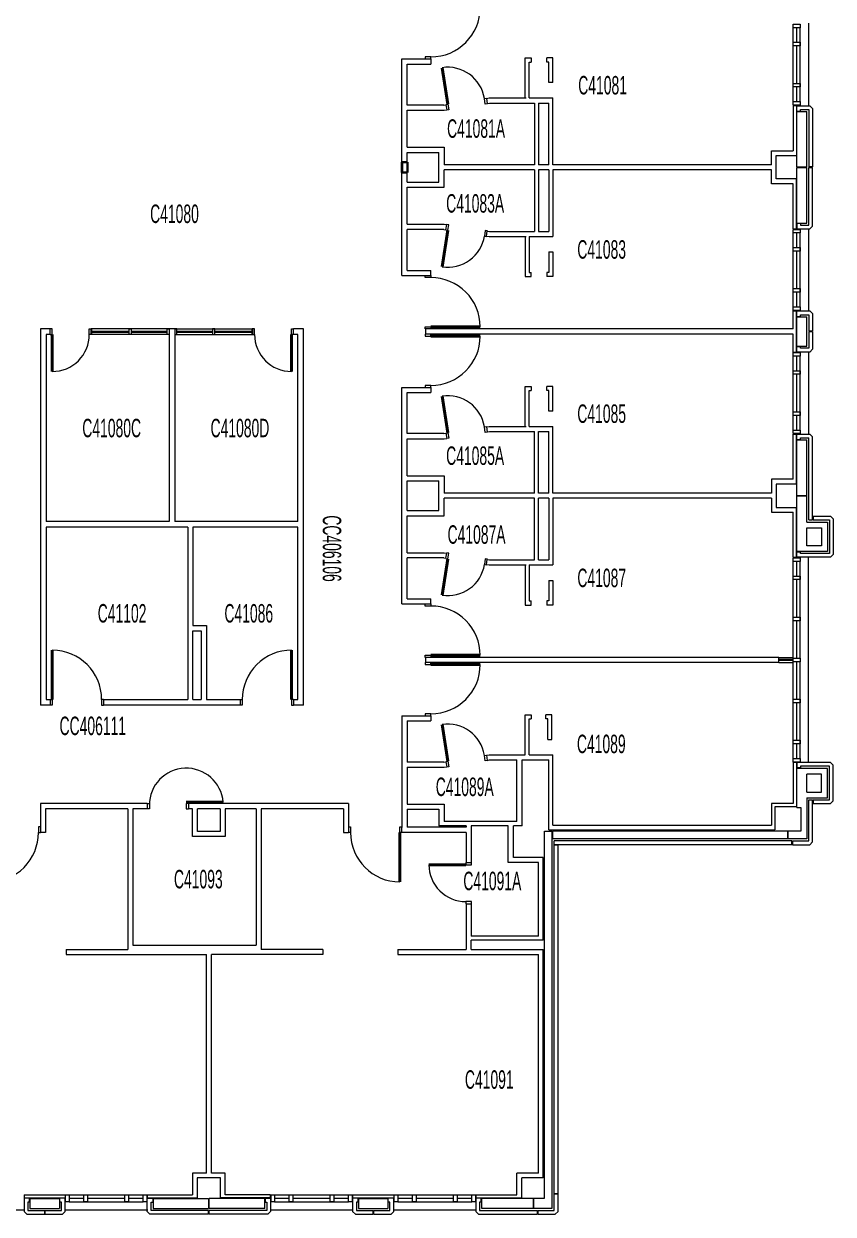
# Model space of a CAD drawing. Header units: inches. Extents: x 1.78 to 8.52, y 2.17 to 6.28.
# Drawn here: x 7.972 to 8.517, y 2.742 to 3.544 of the extents above; entities that cross this region are included whole.
import ezdxf

# ---------------------------------------------------------------- set-up
doc = ezdxf.new("R2010")
doc.units = ezdxf.units.IN
doc.header["$MEASUREMENT"] = 0
doc.header["$PDSIZE"] = -1
for name, color, linetype, lineweight in [('LEVEL_15', 7, 'Continuous', 15), ('LEVEL_16', 7, 'Continuous', 15), ('LEVEL_23', 7, 'Continuous', 15), ('LEVEL_25', 7, 'Continuous', 15), ('LEVEL_26', 7, 'Continuous', 15), ('LEVEL_48', 7, 'Continuous', 15), ('LEVEL_54', 7, 'Continuous', 15), ('LEVEL_9', 7, 'Continuous', 15)]:
    doc.layers.add(name, color=color, linetype=linetype, lineweight=lineweight)
doc.styles.add('SLDTEXTSTYLE1', font='TXT', dxfattribs={"width": 0.5625})
doc.styles.add('SLDTEXTSTYLE4', font='TXT', dxfattribs={"width": 0.5625})

msp = doc.modelspace()

# ---------------------------------------------------------------- linework, layer by layer
at = {"layer": 'LEVEL_15', "color": 32, "linetype": 'Continuous', "lineweight": 0}
for p, q in [((8.50026, 3.54436), (8.50026, 3.48881)), ((8.49231, 3.48517), (8.49231, 3.4888)), ((8.49231, 3.4888), (8.50121, 3.4888)), ((8.50121, 3.4888), (8.50303, 3.48698)), ((8.49231, 3.48517), (8.49482, 3.48517)), ((8.49248, 3.4475), (8.49248, 3.48491)), ((8.49248, 3.48491), (8.49914, 3.48491)), ((8.49482, 3.48517), (8.49482, 3.48629)), ((8.49482, 3.48629), (8.50052, 3.48629)), ((8.49914, 3.4475), (8.49914, 3.48491)), ((8.50052, 3.48629), (8.50052, 3.4475)), ((8.50303, 3.48698), (8.50303, 3.4475)), ((8.49248, 3.4475), (8.49914, 3.4475)), ((8.50303, 3.4475), (8.50052, 3.4475)), ((8.49248, 3.40974), (8.49248, 3.44716)), ((8.49248, 3.44716), (8.49914, 3.44716)), ((8.49914, 3.40974), (8.49914, 3.44716)), ((8.50052, 3.40835), (8.50052, 3.44716)), ((8.50052, 3.44716), (8.50303, 3.44716)), ((8.50303, 3.40766), (8.50303, 3.44716)), ((8.49231, 3.40948), (8.49231, 3.40585)), ((8.49482, 3.40948), (8.49231, 3.40948)), ((8.49248, 3.40974), (8.49914, 3.40974)), ((8.49482, 3.40948), (8.49482, 3.40835)), ((8.49482, 3.40835), (8.50052, 3.40835)), ((8.50303, 3.40766), (8.50121, 3.40585)), ((8.49231, 3.40585), (8.50121, 3.40585)), ((8.50026, 3.40611), (8.50026, 3.35055)), ((8.49231, 3.34692), (8.49231, 3.35055)), ((8.49231, 3.35055), (8.50121, 3.35055)), ((8.49231, 3.34692), (8.49482, 3.34692)), ((8.49248, 3.32678), (8.49248, 3.34666)), ((8.49248, 3.34666), (8.49914, 3.34666)), ((8.49482, 3.34692), (8.49482, 3.34804)), ((8.49482, 3.34804), (8.50052, 3.34804)), ((8.49914, 3.32678), (8.49914, 3.34666)), ((8.50052, 3.34804), (8.50052, 3.3369)), ((8.50121, 3.35055), (8.50303, 3.34873)), ((8.50303, 3.34873), (8.50303, 3.3369)), ((8.50303, 3.3369), (8.50052, 3.3369)), ((8.50052, 3.33656), (8.50052, 3.3254)), ((8.50303, 3.33656), (8.50052, 3.33656)), ((8.50303, 3.33656), (8.50303, 3.32471)), ((8.49231, 3.3229), (8.49231, 3.32653)), ((8.49231, 3.32653), (8.49482, 3.32653)), ((8.50121, 3.3229), (8.49231, 3.3229)), ((8.49248, 3.32678), (8.49914, 3.32678)), ((8.49482, 3.3254), (8.49482, 3.32653)), ((8.50052, 3.3254), (8.49482, 3.3254)), ((8.50026, 3.32316), (8.50026, 3.26761)), ((8.50121, 3.3229), (8.50303, 3.32471)), ((8.49231, 3.26397), (8.49231, 3.2676)), ((8.49231, 3.2676), (8.50121, 3.2676)), ((8.49231, 3.26397), (8.49482, 3.26397)), ((8.49248, 3.2263), (8.49248, 3.26371)), ((8.49248, 3.26371), (8.49914, 3.26371)), ((8.49482, 3.26397), (8.49482, 3.2651)), ((8.49482, 3.2651), (8.50052, 3.2651)), ((8.49914, 3.2263), (8.49914, 3.26371)), ((8.50052, 3.2098), (8.50052, 3.2651)), ((8.50121, 3.2676), (8.50303, 3.26579)), ((8.50303, 3.2098), (8.50303, 3.26579)), ((8.49248, 3.2263), (8.49914, 3.2263)), ((8.49248, 3.18854), (8.49248, 3.22595)), ((8.49248, 3.22595), (8.49914, 3.22595)), ((8.49914, 3.20841), (8.49914, 3.22595)), ((8.49914, 3.20841), (8.51296, 3.20841)), ((8.50052, 3.2098), (8.50303, 3.2098)), ((8.50337, 3.2123), (8.51504, 3.2123)), ((8.50337, 3.2123), (8.50337, 3.2098)), ((8.50337, 3.2098), (8.51434, 3.2098)), ((8.51296, 3.20841), (8.51296, 3.18854)), ((8.51434, 3.2098), (8.51434, 3.18716)), ((8.51504, 3.2123), (8.51685, 3.21049)), ((8.51685, 3.21049), (8.51685, 3.18647)), ((8.49914, 3.20453), (8.50907, 3.20453)), ((8.49914, 3.19243), (8.49914, 3.20453)), ((8.50907, 3.20453), (8.50907, 3.19243)), ((8.50907, 3.19243), (8.49914, 3.19243)), ((8.49231, 3.18465), (8.49231, 3.18828)), ((8.49231, 3.18828), (8.49482, 3.18828)), ((8.51504, 3.18465), (8.49231, 3.18465)), ((8.51296, 3.18854), (8.49248, 3.18854)), ((8.49482, 3.18716), (8.49482, 3.18828)), ((8.51434, 3.18716), (8.49482, 3.18716)), ((8.50026, 3.11553), (8.50026, 3.18465)), ((8.51504, 3.18465), (8.51685, 3.18647)), ((8.50026, 3.0464), (8.50026, 3.11553)), ((8.51504, 3.0464), (8.49231, 3.0464)), ((8.49231, 3.0464), (8.49231, 3.04277)), ((8.49482, 3.04277), (8.49231, 3.04277)), ((8.49248, 3.01604), (8.49248, 3.04251)), ((8.51296, 3.04251), (8.49248, 3.04251)), ((8.51434, 3.04389), (8.49482, 3.04389)), ((8.49482, 3.04389), (8.49482, 3.04277)), ((8.50907, 3.03862), (8.49914, 3.03862)), ((8.49914, 3.02653), (8.49914, 3.03862)), ((8.50907, 3.02653), (8.50907, 3.03862)), ((8.51296, 3.02264), (8.51296, 3.04251)), ((8.51434, 3.02125), (8.51434, 3.04389)), ((8.51504, 3.0464), (8.51685, 3.04458)), ((8.51685, 3.02056), (8.51685, 3.04458)), ((8.49914, 3.02653), (8.50907, 3.02653)), ((8.49914, 3.02264), (8.49914, 3.01604)), ((8.49914, 3.02264), (8.51296, 3.02264)), ((8.49248, 3.01604), (8.49508, 3.01604)), ((8.49508, 3.01604), (8.49508, 3.00026)), ((8.49914, 3.01604), (8.49914, 2.99499)), ((8.50052, 2.9936), (8.50052, 3.02125)), ((8.50052, 3.02125), (8.50303, 3.02125)), ((8.50303, 2.99291), (8.50303, 3.02125)), ((8.50337, 3.02125), (8.51434, 3.02125)), ((8.50337, 3.02125), (8.50337, 3.01875)), ((8.50337, 3.01875), (8.51504, 3.01875)), ((8.51685, 3.02056), (8.51504, 3.01875)), ((8.32243, 2.75305), (8.32243, 3.00026)), ((8.32243, 3.00026), (8.3277, 3.00026)), ((8.3277, 2.74639), (8.3277, 3.00026)), ((8.48626, 3.00026), (8.32805, 3.00026)), ((8.32805, 2.99499), (8.32805, 3.00026)), ((8.48626, 2.99499), (8.48626, 3.00026)), ((8.49508, 3.00026), (8.48661, 3.00026)), ((8.48661, 2.99499), (8.48661, 3.00026)), ((8.48626, 2.99499), (8.32805, 2.99499)), ((8.48903, 2.9936), (8.32909, 2.9936)), ((8.32909, 2.9911), (8.32909, 2.9936)), ((8.48903, 2.9911), (8.32909, 2.9911)), ((8.32909, 2.75623), (8.32909, 2.99093)), ((8.32909, 2.99093), (8.33159, 2.99093)), ((8.33159, 2.75623), (8.33159, 2.99093)), ((8.49914, 2.99499), (8.48661, 2.99499)), ((8.48903, 2.9911), (8.48903, 2.9936)), ((8.48937, 2.9936), (8.50052, 2.9936)), ((8.48937, 2.9936), (8.48937, 2.9911)), ((8.48937, 2.9911), (8.50121, 2.9911)), ((8.50121, 2.9911), (8.50303, 2.99291)), ((7.97577, 2.75296), (7.97214, 2.75296)), ((7.97214, 2.75296), (7.97214, 2.74406)), ((7.97577, 2.75045), (7.97464, 2.75045)), ((7.97464, 2.75045), (7.97464, 2.74475)), ((7.97577, 2.75045), (7.97577, 2.75296)), ((7.97602, 2.75279), (7.9959, 2.75279)), ((7.97602, 2.75279), (7.97602, 2.74613)), ((7.9959, 2.75279), (7.9959, 2.74613)), ((7.99979, 2.75296), (7.99616, 2.75296)), ((7.99616, 2.75045), (7.99616, 2.75296)), ((7.99728, 2.75045), (7.99616, 2.75045)), ((7.99728, 2.74475), (7.99728, 2.75045)), ((7.99979, 2.74406), (7.99979, 2.75296)), ((8.05508, 2.74406), (8.05508, 2.75296)), ((8.05508, 2.75296), (8.05871, 2.75296)), ((8.05759, 2.74475), (8.05759, 2.75045)), ((8.05759, 2.75045), (8.05871, 2.75045)), ((8.05871, 2.75296), (8.05871, 2.75045)), ((8.05897, 2.75279), (8.09639, 2.75279)), ((8.05897, 2.75279), (8.05897, 2.74613)), ((8.09639, 2.75279), (8.09639, 2.74613)), ((8.13414, 2.75279), (8.09674, 2.75279)), ((8.09674, 2.74613), (8.09674, 2.75279)), ((8.13414, 2.74613), (8.13414, 2.75279)), ((8.1344, 2.75296), (8.13803, 2.75296)), ((8.1344, 2.75296), (8.1344, 2.75045)), ((8.1344, 2.75045), (8.13553, 2.75045)), ((8.13553, 2.75045), (8.13553, 2.74475)), ((8.13803, 2.75296), (8.13803, 2.74406)), ((8.19696, 2.75296), (8.19333, 2.75296)), ((8.19333, 2.75296), (8.19333, 2.74406)), ((8.19696, 2.75045), (8.19584, 2.75045)), ((8.19584, 2.75045), (8.19584, 2.74475)), ((8.19696, 2.75045), (8.19696, 2.75296)), ((8.19722, 2.75279), (8.21709, 2.75279)), ((8.19722, 2.75279), (8.19722, 2.74613)), ((8.21709, 2.75279), (8.21709, 2.74613)), ((8.22098, 2.75296), (8.21735, 2.75296)), ((8.21735, 2.75045), (8.21735, 2.75296)), ((8.21848, 2.75045), (8.21735, 2.75045)), ((8.21848, 2.74475), (8.21848, 2.75045)), ((8.22098, 2.74406), (8.22098, 2.75296)), ((8.27992, 2.75296), (8.27629, 2.75296)), ((8.27629, 2.75296), (8.27629, 2.74406)), ((8.27992, 2.75045), (8.2788, 2.75045)), ((8.2788, 2.75045), (8.2788, 2.74475)), ((8.27992, 2.75045), (8.27992, 2.75296)), ((8.28018, 2.75305), (8.31483, 2.75305)), ((8.28018, 2.75305), (8.28018, 2.74639)), ((8.31483, 2.75305), (8.31483, 2.74639)), ((8.31517, 2.75305), (8.32243, 2.75305)), ((8.31517, 2.75305), (8.31517, 2.74639)), ((8.32909, 2.75623), (8.33159, 2.75623)), ((8.32909, 2.74475), (8.32909, 2.75589)), ((8.32909, 2.75589), (8.33159, 2.75589)), ((8.33159, 2.74406), (8.33159, 2.75589)), ((7.9724, 2.74501), (7.91684, 2.74501)), ((7.97395, 2.74224), (7.97214, 2.74406)), ((7.97395, 2.74224), (7.9858, 2.74224)), ((7.97464, 2.74475), (7.9858, 2.74475)), ((7.97602, 2.74613), (7.9959, 2.74613)), ((7.9858, 2.74475), (7.9858, 2.74224)), ((7.98614, 2.74475), (7.99728, 2.74475)), ((7.98614, 2.74475), (7.98614, 2.74224)), ((7.98614, 2.74224), (7.99797, 2.74224)), ((7.99979, 2.74406), (7.99797, 2.74224)), ((8.05535, 2.74501), (7.99979, 2.74501)), ((8.05508, 2.74406), (8.05689, 2.74224)), ((8.09639, 2.74224), (8.05689, 2.74224)), ((8.09639, 2.74475), (8.05759, 2.74475)), ((8.05897, 2.74613), (8.09639, 2.74613)), ((8.09639, 2.74224), (8.09639, 2.74475)), ((8.13414, 2.74613), (8.09674, 2.74613)), ((8.13553, 2.74475), (8.09674, 2.74475)), ((8.09674, 2.74224), (8.09674, 2.74475)), ((8.13622, 2.74224), (8.09674, 2.74224)), ((8.13803, 2.74406), (8.13622, 2.74224)), ((8.19359, 2.74501), (8.13804, 2.74501)), ((8.19515, 2.74224), (8.19333, 2.74406)), ((8.19515, 2.74224), (8.20699, 2.74224)), ((8.19584, 2.74475), (8.20699, 2.74475)), ((8.19722, 2.74613), (8.21709, 2.74613)), ((8.20699, 2.74475), (8.20699, 2.74224)), ((8.20734, 2.74475), (8.21848, 2.74475)), ((8.20734, 2.74475), (8.20734, 2.74224)), ((8.20734, 2.74224), (8.21917, 2.74224)), ((8.22098, 2.74406), (8.21917, 2.74224)), ((8.27655, 2.74501), (8.221, 2.74501)), ((8.27629, 2.74406), (8.27811, 2.74224)), ((8.27811, 2.74224), (8.31759, 2.74224)), ((8.2788, 2.74475), (8.31759, 2.74475)), ((8.28018, 2.74639), (8.31483, 2.74639)), ((8.31517, 2.74639), (8.3277, 2.74639)), ((8.31759, 2.74475), (8.31759, 2.74224)), ((8.31794, 2.74475), (8.32909, 2.74475)), ((8.31794, 2.74475), (8.31794, 2.74224)), ((8.31794, 2.74224), (8.32978, 2.74224)), ((8.33159, 2.74406), (8.32978, 2.74224))]:
    msp.add_line(p, q, dxfattribs=at)
at = {"layer": 'LEVEL_16', "color": 155, "linetype": 'Continuous', "lineweight": 0}
for p, q in [((8.48989, 3.54375), (8.49473, 3.54375)), ((8.48989, 3.54133), (8.48989, 3.54375)), ((8.49473, 3.54375), (8.49473, 3.54133)), ((8.49473, 3.54133), (8.48989, 3.54133)), ((8.48989, 3.49156), (8.48989, 3.54133)), ((8.49231, 3.53148), (8.49231, 3.54133)), ((8.49473, 3.49156), (8.49473, 3.54133)), ((8.48989, 3.53148), (8.49473, 3.53148)), ((8.48989, 3.52906), (8.48989, 3.53148)), ((8.49473, 3.52906), (8.48989, 3.52906)), ((8.49231, 3.50383), (8.49231, 3.52906)), ((8.49473, 3.53148), (8.49473, 3.52906)), ((8.48989, 3.50383), (8.49473, 3.50383)), ((8.48989, 3.50141), (8.48989, 3.50383)), ((8.49473, 3.50383), (8.49473, 3.50141)), ((8.49473, 3.50141), (8.48989, 3.50141)), ((8.49231, 3.49156), (8.49231, 3.50141)), ((8.48989, 3.49156), (8.49473, 3.49156)), ((8.48989, 3.48914), (8.48989, 3.49156)), ((8.49473, 3.48914), (8.48989, 3.48914)), ((8.49473, 3.49156), (8.49473, 3.48914)), ((8.48989, 3.4055), (8.49473, 3.4055)), ((8.48989, 3.40308), (8.48989, 3.4055)), ((8.49473, 3.40308), (8.48989, 3.40308)), ((8.48989, 3.35331), (8.48989, 3.40308)), ((8.49231, 3.39323), (8.49231, 3.40308)), ((8.49473, 3.4055), (8.49473, 3.40308)), ((8.49473, 3.35331), (8.49473, 3.40308)), ((8.48989, 3.39323), (8.49473, 3.39323)), ((8.48989, 3.39081), (8.48989, 3.39323)), ((8.49473, 3.39323), (8.49473, 3.39081)), ((8.49473, 3.39081), (8.48989, 3.39081)), ((8.49231, 3.36558), (8.49231, 3.39081)), ((8.48989, 3.36558), (8.49473, 3.36558)), ((8.48989, 3.36316), (8.48989, 3.36558)), ((8.49473, 3.36316), (8.48989, 3.36316)), ((8.49231, 3.35331), (8.49231, 3.36316)), ((8.49473, 3.36558), (8.49473, 3.36316)), ((8.48989, 3.35331), (8.49473, 3.35331)), ((8.48989, 3.35089), (8.48989, 3.35331)), ((8.49473, 3.35331), (8.49473, 3.35089)), ((8.49473, 3.35089), (8.48989, 3.35089)), ((8.48989, 3.32256), (8.49473, 3.32256)), ((8.48989, 3.32014), (8.48989, 3.32256)), ((8.49473, 3.32014), (8.48989, 3.32014)), ((8.48989, 3.27037), (8.48989, 3.32014)), ((8.49231, 3.31029), (8.49231, 3.32014)), ((8.49473, 3.32256), (8.49473, 3.32014)), ((8.49473, 3.27037), (8.49473, 3.32014)), ((8.48989, 3.31029), (8.49473, 3.31029)), ((8.48989, 3.30787), (8.48989, 3.31029)), ((8.49473, 3.30787), (8.48989, 3.30787)), ((8.49231, 3.28264), (8.49231, 3.30787)), ((8.49473, 3.31029), (8.49473, 3.30787)), ((8.48989, 3.28264), (8.49473, 3.28264)), ((8.48989, 3.28022), (8.48989, 3.28264)), ((8.49473, 3.28022), (8.48989, 3.28022)), ((8.49231, 3.27037), (8.49231, 3.28022)), ((8.49473, 3.28264), (8.49473, 3.28022)), ((8.48989, 3.27037), (8.49473, 3.27037)), ((8.48989, 3.26795), (8.48989, 3.27037)), ((8.49473, 3.26795), (8.48989, 3.26795)), ((8.49473, 3.27037), (8.49473, 3.26795)), ((8.48989, 3.1843), (8.49473, 3.1843)), ((8.48989, 3.18188), (8.48989, 3.1843)), ((8.49473, 3.1843), (8.49473, 3.18188)), ((8.49473, 3.18188), (8.48989, 3.18188)), ((8.48989, 3.11673), (8.48989, 3.18188)), ((8.49231, 3.17203), (8.49231, 3.18188)), ((8.49473, 3.11673), (8.49473, 3.18188)), ((8.48989, 3.17203), (8.49473, 3.17203)), ((8.48989, 3.16961), (8.48989, 3.17203)), ((8.49473, 3.16961), (8.48989, 3.16961)), ((8.49231, 3.14438), (8.49231, 3.16961)), ((8.49473, 3.17203), (8.49473, 3.16961)), ((8.48989, 3.14438), (8.49473, 3.14438)), ((8.48989, 3.14196), (8.48989, 3.14438)), ((8.49473, 3.14438), (8.49473, 3.14196)), ((8.49473, 3.14196), (8.48989, 3.14196)), ((8.49231, 3.11673), (8.49231, 3.14196)), ((8.48989, 3.11673), (8.49473, 3.11673)), ((8.48989, 3.11432), (8.48989, 3.11673)), ((8.49473, 3.11432), (8.48989, 3.11432)), ((8.48989, 3.04917), (8.48989, 3.11432)), ((8.49231, 3.08909), (8.49231, 3.11432)), ((8.49473, 3.11673), (8.49473, 3.11432)), ((8.49473, 3.04917), (8.49473, 3.11432)), ((8.48989, 3.08909), (8.49473, 3.08909)), ((8.48989, 3.08667), (8.48989, 3.08909)), ((8.49473, 3.08667), (8.48989, 3.08667)), ((8.49231, 3.06144), (8.49231, 3.08667)), ((8.49473, 3.08909), (8.49473, 3.08667)), ((8.48989, 3.06144), (8.49473, 3.06144)), ((8.48989, 3.05902), (8.48989, 3.06144)), ((8.49473, 3.05902), (8.48989, 3.05902)), ((8.49231, 3.04917), (8.49231, 3.05902)), ((8.49473, 3.06144), (8.49473, 3.05902)), ((8.48989, 3.04917), (8.49473, 3.04917)), ((8.48989, 3.04675), (8.48989, 3.04917)), ((8.49473, 3.04675), (8.48989, 3.04675)), ((8.49473, 3.04917), (8.49473, 3.04675)), ((8.00013, 2.75054), (8.00013, 2.75538)), ((8.00013, 2.75538), (8.00255, 2.75538)), ((8.00255, 2.75054), (8.00013, 2.75054)), ((8.00255, 2.75538), (8.00255, 2.75054)), ((8.00255, 2.75538), (8.05232, 2.75538)), ((8.00255, 2.75296), (8.0124, 2.75296)), ((8.00255, 2.75054), (8.05232, 2.75054)), ((8.0124, 2.75054), (8.0124, 2.75538)), ((8.0124, 2.75538), (8.01482, 2.75538)), ((8.01482, 2.75054), (8.0124, 2.75054)), ((8.01482, 2.75538), (8.01482, 2.75054)), ((8.01482, 2.75296), (8.04005, 2.75296)), ((8.04005, 2.75054), (8.04005, 2.75538)), ((8.04005, 2.75538), (8.04247, 2.75538)), ((8.04247, 2.75054), (8.04005, 2.75054)), ((8.04247, 2.75538), (8.04247, 2.75054)), ((8.04247, 2.75296), (8.05232, 2.75296)), ((8.05232, 2.75054), (8.05232, 2.75538)), ((8.05232, 2.75538), (8.05474, 2.75538)), ((8.05474, 2.75054), (8.05232, 2.75054)), ((8.05474, 2.75538), (8.05474, 2.75054)), ((8.13838, 2.75054), (8.13838, 2.75538)), ((8.13838, 2.75538), (8.1408, 2.75538)), ((8.1408, 2.75054), (8.13838, 2.75054)), ((8.1408, 2.75538), (8.1408, 2.75054)), ((8.1408, 2.75538), (8.19057, 2.75538)), ((8.1408, 2.75296), (8.15065, 2.75296)), ((8.1408, 2.75054), (8.19057, 2.75054)), ((8.15065, 2.75054), (8.15065, 2.75538)), ((8.15065, 2.75538), (8.15307, 2.75538)), ((8.15307, 2.75054), (8.15065, 2.75054)), ((8.15307, 2.75538), (8.15307, 2.75054)), ((8.15307, 2.75296), (8.1783, 2.75296)), ((8.1783, 2.75054), (8.1783, 2.75538)), ((8.1783, 2.75538), (8.18072, 2.75538)), ((8.18072, 2.75054), (8.1783, 2.75054)), ((8.18072, 2.75538), (8.18072, 2.75054)), ((8.18072, 2.75296), (8.19057, 2.75296)), ((8.19057, 2.75054), (8.19057, 2.75538)), ((8.19057, 2.75538), (8.19299, 2.75538)), ((8.19299, 2.75054), (8.19057, 2.75054)), ((8.19299, 2.75538), (8.19299, 2.75054)), ((8.22134, 2.75054), (8.22134, 2.75538)), ((8.22134, 2.75538), (8.22376, 2.75538)), ((8.22376, 2.75054), (8.22134, 2.75054)), ((8.22376, 2.75538), (8.22376, 2.75054)), ((8.22376, 2.75538), (8.27353, 2.75538)), ((8.22376, 2.75296), (8.23361, 2.75296)), ((8.22376, 2.75054), (8.27353, 2.75054)), ((8.23361, 2.75054), (8.23361, 2.75538)), ((8.23361, 2.75538), (8.23603, 2.75538)), ((8.23603, 2.75054), (8.23361, 2.75054)), ((8.23603, 2.75538), (8.23603, 2.75054)), ((8.23603, 2.75296), (8.26126, 2.75296)), ((8.26126, 2.75054), (8.26126, 2.75538)), ((8.26126, 2.75538), (8.26368, 2.75538)), ((8.26368, 2.75054), (8.26126, 2.75054)), ((8.26368, 2.75538), (8.26368, 2.75054)), ((8.26368, 2.75296), (8.27353, 2.75296)), ((8.27353, 2.75054), (8.27353, 2.75538)), ((8.27353, 2.75538), (8.27595, 2.75538)), ((8.27595, 2.75054), (8.27353, 2.75054)), ((8.27595, 2.75538), (8.27595, 2.75054))]:
    msp.add_line(p, q, dxfattribs=at)
at = {"layer": 'LEVEL_16', "color": 151, "linetype": 'Continuous', "lineweight": 0}
for p, q in [((8.48021, 3.11725), (8.48989, 3.11725)), ((8.48021, 3.1138), (8.48989, 3.1138))]:
    msp.add_line(p, q, dxfattribs=at)
at = {"layer": 'LEVEL_16', "color": 151, "linetype": 'Continuous', "lineweight": 30}
msp.add_line((8.48989, 3.11553), (8.48021, 3.11553), dxfattribs=at)
at = {"layer": 'LEVEL_23', "color": 2, "linetype": 'Continuous', "lineweight": 0}
for p, q in [((8.22652, 3.3744), (8.22652, 3.52026)), ((8.22652, 3.52026), (8.24588, 3.52026)), ((8.24588, 3.52026), (8.24588, 3.5168)), ((8.30947, 3.49399), (8.30947, 3.52095)), ((8.30947, 3.52095), (8.31362, 3.52095)), ((8.31362, 3.52095), (8.31362, 3.51819)), ((8.32814, 3.52095), (8.32399, 3.52095)), ((8.32399, 3.51819), (8.32399, 3.52095)), ((8.32814, 3.50436), (8.32814, 3.52095)), ((8.22998, 3.5168), (8.24588, 3.5168)), ((8.22998, 3.48915), (8.22998, 3.5168)), ((8.31224, 3.49399), (8.31224, 3.51819)), ((8.31224, 3.51819), (8.31362, 3.51819)), ((8.32537, 3.51819), (8.32399, 3.51819)), ((8.32537, 3.50436), (8.32537, 3.51819)), ((8.32814, 3.50436), (8.32537, 3.50436)), ((8.25473, 3.48915), (8.22998, 3.48915)), ((8.25473, 3.48915), (8.25615, 3.48938)), ((8.25615, 3.48938), (8.25669, 3.48596)), ((8.28345, 3.49372), (8.28514, 3.49399)), ((8.28345, 3.49372), (8.284, 3.49031)), ((8.284, 3.49031), (8.28541, 3.49053)), ((8.28514, 3.49399), (8.31016, 3.49399)), ((8.28541, 3.49053), (8.31569, 3.49053)), ((8.31224, 3.49399), (8.32814, 3.49399)), ((8.31569, 3.49053), (8.31569, 3.44906)), ((8.31846, 3.49053), (8.31846, 3.44906)), ((8.31846, 3.49053), (8.32537, 3.49053)), ((8.32537, 3.44906), (8.32537, 3.49053)), ((8.32814, 3.44906), (8.32814, 3.49399)), ((8.48989, 3.4888), (8.48989, 3.45839)), ((8.49205, 3.4888), (8.48989, 3.4888)), ((8.49205, 3.4888), (8.49205, 3.45519)), ((8.22998, 3.4857), (8.255, 3.4857)), ((8.22998, 3.46081), (8.22998, 3.4857)), ((8.255, 3.4857), (8.25669, 3.48596)), ((8.22998, 3.46081), (8.25486, 3.46081)), ((8.22998, 3.43731), (8.22998, 3.45735)), ((8.22998, 3.45735), (8.25141, 3.45735)), ((8.25141, 3.43731), (8.25141, 3.45735)), ((8.25486, 3.46081), (8.25486, 3.44906)), ((8.47537, 3.45839), (8.48989, 3.45839)), ((8.47537, 3.44906), (8.47537, 3.45839)), ((8.31569, 3.44906), (8.25486, 3.44906)), ((8.32537, 3.44906), (8.31846, 3.44906)), ((8.47537, 3.44906), (8.32814, 3.44906)), ((8.47857, 3.43947), (8.47857, 3.45519)), ((8.47857, 3.45519), (8.49205, 3.45519)), ((8.25486, 3.43385), (8.25486, 3.4456)), ((8.31569, 3.4456), (8.25486, 3.4456)), ((8.31569, 3.4456), (8.31569, 3.40413)), ((8.31846, 3.4456), (8.31846, 3.40413)), ((8.32537, 3.4456), (8.31846, 3.4456)), ((8.32537, 3.4456), (8.32537, 3.40413)), ((8.47537, 3.4456), (8.32814, 3.4456)), ((8.32814, 3.4456), (8.32814, 3.40067)), ((8.47537, 3.43627), (8.47537, 3.4456)), ((8.49205, 3.43947), (8.47857, 3.43947)), ((8.49205, 3.40585), (8.49205, 3.43947)), ((8.22998, 3.43731), (8.25141, 3.43731)), ((8.22998, 3.43385), (8.25486, 3.43385)), ((8.22998, 3.40897), (8.22998, 3.43385)), ((8.48989, 3.43627), (8.47537, 3.43627)), ((8.48989, 3.40585), (8.48989, 3.43627)), ((8.22998, 3.40897), (8.255, 3.40897)), ((8.255, 3.40897), (8.25669, 3.4087)), ((8.25615, 3.40528), (8.25669, 3.4087)), ((8.22998, 3.37786), (8.22998, 3.40551)), ((8.25473, 3.40551), (8.22998, 3.40551)), ((8.25473, 3.40551), (8.25615, 3.40528)), ((8.28345, 3.40094), (8.284, 3.40435)), ((8.28345, 3.40094), (8.28514, 3.40067)), ((8.284, 3.40435), (8.28541, 3.40413)), ((8.28514, 3.40067), (8.31016, 3.40067)), ((8.28541, 3.40413), (8.31569, 3.40413)), ((8.30947, 3.40067), (8.30947, 3.37371)), ((8.31224, 3.40067), (8.31224, 3.37648)), ((8.31224, 3.40067), (8.32814, 3.40067)), ((8.31846, 3.40413), (8.32537, 3.40413)), ((8.48989, 3.40585), (8.49205, 3.40585)), ((8.32537, 3.3903), (8.32814, 3.3903)), ((8.32537, 3.3903), (8.32537, 3.37648)), ((8.32814, 3.3903), (8.32814, 3.37371)), ((8.22998, 3.37786), (8.24588, 3.37786)), ((8.24588, 3.3744), (8.24588, 3.37786)), ((8.31224, 3.37648), (8.31362, 3.37648)), ((8.31362, 3.37371), (8.31362, 3.37648)), ((8.32537, 3.37648), (8.32399, 3.37648)), ((8.32399, 3.37648), (8.32399, 3.37371)), ((8.22652, 3.3744), (8.24588, 3.3744)), ((8.30947, 3.37371), (8.31362, 3.37371)), ((8.32814, 3.37371), (8.32399, 3.37371)), ((8.48989, 3.35055), (8.49205, 3.35055)), ((8.48989, 3.33846), (8.48989, 3.35055)), ((8.49205, 3.3229), (8.49205, 3.35055)), ((7.9832, 3.33846), (7.9832, 3.08511)), ((7.98976, 3.33846), (7.9832, 3.33846)), ((7.98976, 3.33466), (7.98976, 3.33846)), ((8.01741, 3.33466), (8.01741, 3.33846)), ((8.01775, 3.33846), (8.01741, 3.33846)), ((8.01775, 3.33466), (8.01775, 3.33846)), ((8.06978, 3.33846), (8.06978, 3.20885)), ((8.07358, 3.33846), (8.06978, 3.33846)), ((8.07358, 3.33846), (8.07358, 3.20885)), ((8.12559, 3.33466), (8.12559, 3.33846)), ((8.12594, 3.33846), (8.12559, 3.33846)), ((8.12594, 3.33466), (8.12594, 3.33846)), ((8.16016, 3.33846), (8.15359, 3.33846)), ((8.15359, 3.33466), (8.15359, 3.33846)), ((8.16016, 3.08511), (8.16016, 3.33846)), ((8.48989, 3.33846), (8.24242, 3.33846)), ((8.24242, 3.33846), (8.24242, 3.335)), ((7.987, 3.33466), (7.987, 3.20885)), ((7.98976, 3.33466), (7.987, 3.33466)), ((8.01775, 3.33466), (8.01741, 3.33466)), ((8.12594, 3.33466), (8.12559, 3.33466)), ((8.15636, 3.33466), (8.15359, 3.33466)), ((8.15636, 3.20885), (8.15636, 3.33466)), ((8.48989, 3.335), (8.24242, 3.335)), ((8.48989, 3.3229), (8.48989, 3.335)), ((8.48989, 3.3229), (8.49205, 3.3229)), ((8.22652, 3.1532), (8.22652, 3.29906)), ((8.22652, 3.29906), (8.24588, 3.29906)), ((8.22998, 3.2956), (8.24588, 3.2956)), ((8.22998, 3.26795), (8.22998, 3.2956)), ((8.24588, 3.29906), (8.24588, 3.2956)), ((8.30947, 3.27279), (8.30947, 3.29975)), ((8.30947, 3.29975), (8.31362, 3.29975)), ((8.31224, 3.27279), (8.31224, 3.29698)), ((8.31224, 3.29698), (8.31362, 3.29698)), ((8.31362, 3.29975), (8.31362, 3.29698)), ((8.32814, 3.29975), (8.32399, 3.29975)), ((8.32399, 3.29698), (8.32399, 3.29975)), ((8.32537, 3.29698), (8.32399, 3.29698)), ((8.32537, 3.28316), (8.32537, 3.29698)), ((8.32814, 3.28316), (8.32814, 3.29975)), ((8.32814, 3.28316), (8.32537, 3.28316)), ((8.28345, 3.27252), (8.28514, 3.27279)), ((8.28345, 3.27252), (8.284, 3.26911)), ((8.28514, 3.27279), (8.31016, 3.27279)), ((8.31224, 3.27279), (8.32814, 3.27279)), ((8.32814, 3.22786), (8.32814, 3.27279)), ((8.25473, 3.26795), (8.22998, 3.26795)), ((8.22998, 3.26449), (8.255, 3.26449)), ((8.22998, 3.23961), (8.22998, 3.26449)), ((8.25473, 3.26795), (8.25615, 3.26817)), ((8.255, 3.26449), (8.25669, 3.26476)), ((8.25615, 3.26817), (8.25669, 3.26476)), ((8.284, 3.26911), (8.28541, 3.26933)), ((8.28541, 3.26933), (8.31569, 3.26933)), ((8.31569, 3.22786), (8.31569, 3.26933)), ((8.31846, 3.22786), (8.31846, 3.26933)), ((8.31846, 3.26933), (8.32537, 3.26933)), ((8.32537, 3.22786), (8.32537, 3.26933)), ((8.48989, 3.23719), (8.48989, 3.2676)), ((8.48989, 3.2676), (8.49205, 3.2676)), ((8.49205, 3.23399), (8.49205, 3.2676)), ((8.22998, 3.23961), (8.25486, 3.23961)), ((8.25486, 3.23961), (8.25486, 3.22786)), ((8.22998, 3.2161), (8.22998, 3.23615)), ((8.22998, 3.23615), (8.25141, 3.23615)), ((8.25141, 3.2161), (8.25141, 3.23615)), ((8.48989, 3.23719), (8.47537, 3.23719)), ((8.47537, 3.23719), (8.47537, 3.22786)), ((8.49205, 3.23399), (8.47857, 3.23399)), ((8.47857, 3.23399), (8.47857, 3.21826)), ((8.31569, 3.22786), (8.25486, 3.22786)), ((8.25486, 3.21265), (8.25486, 3.2244)), ((8.31569, 3.2244), (8.25486, 3.2244)), ((8.31569, 3.18292), (8.31569, 3.2244)), ((8.32537, 3.22786), (8.31846, 3.22786)), ((8.31846, 3.18292), (8.31846, 3.2244)), ((8.32537, 3.2244), (8.31846, 3.2244)), ((8.32537, 3.2244), (8.32537, 3.18292)), ((8.47537, 3.22786), (8.32814, 3.22786)), ((8.47537, 3.2244), (8.32814, 3.2244)), ((8.32814, 3.2244), (8.32814, 3.17947)), ((8.47537, 3.2244), (8.47537, 3.21507)), ((8.22998, 3.2161), (8.25141, 3.2161)), ((8.47537, 3.21507), (8.48989, 3.21507)), ((8.47857, 3.21826), (8.49205, 3.21826)), ((8.48989, 3.18465), (8.48989, 3.21507)), ((8.49205, 3.18465), (8.49205, 3.21826)), ((8.06978, 3.20885), (7.987, 3.20885)), ((8.15636, 3.20885), (8.07358, 3.20885)), ((8.22998, 3.21265), (8.25486, 3.21265)), ((8.22998, 3.18776), (8.22998, 3.21265)), ((7.987, 3.20504), (7.987, 3.08891)), ((8.08239, 3.20504), (7.987, 3.20504)), ((8.08239, 3.20504), (8.08239, 3.08891)), ((8.08585, 3.20504), (8.08585, 3.13868)), ((8.15636, 3.20504), (8.08585, 3.20504)), ((8.15636, 3.08891), (8.15636, 3.20504)), ((8.22998, 3.18776), (8.255, 3.18776)), ((8.22998, 3.15666), (8.22998, 3.18431)), ((8.25473, 3.18431), (8.22998, 3.18431)), ((8.25473, 3.18431), (8.25615, 3.18408)), ((8.255, 3.18776), (8.25669, 3.18749)), ((8.25615, 3.18408), (8.25669, 3.18749)), ((8.28345, 3.17974), (8.284, 3.18315)), ((8.284, 3.18315), (8.28541, 3.18292)), ((8.28541, 3.18292), (8.31569, 3.18292)), ((8.31846, 3.18292), (8.32537, 3.18292)), ((8.48989, 3.18465), (8.49205, 3.18465)), ((8.28345, 3.17974), (8.28514, 3.17947)), ((8.28514, 3.17947), (8.31016, 3.17947)), ((8.30947, 3.17947), (8.30947, 3.15251)), ((8.31224, 3.17947), (8.31224, 3.15527)), ((8.31224, 3.17947), (8.32814, 3.17947)), ((8.32537, 3.1691), (8.32814, 3.1691)), ((8.32537, 3.1691), (8.32537, 3.15527)), ((8.32814, 3.1691), (8.32814, 3.15251)), ((8.22652, 3.1532), (8.24588, 3.1532)), ((8.22998, 3.15666), (8.24588, 3.15666)), ((8.24588, 3.1532), (8.24588, 3.15666)), ((8.30947, 3.15251), (8.31362, 3.15251)), ((8.31224, 3.15527), (8.31362, 3.15527)), ((8.31362, 3.15251), (8.31362, 3.15527)), ((8.32537, 3.15527), (8.32399, 3.15527)), ((8.32399, 3.15527), (8.32399, 3.15251)), ((8.32814, 3.15251), (8.32399, 3.15251)), ((8.08585, 3.13868), (8.09484, 3.13868)), ((8.08585, 3.08891), (8.08585, 3.13523)), ((8.08585, 3.13523), (8.09138, 3.13523)), ((8.09138, 3.13523), (8.09138, 3.08891)), ((8.09484, 3.13868), (8.09484, 3.08891)), ((8.48021, 3.11725), (8.24242, 3.11725)), ((8.24242, 3.11725), (8.24242, 3.1138)), ((8.48021, 3.1138), (8.24242, 3.1138)), ((8.48021, 3.1138), (8.48021, 3.11725)), ((7.987, 3.08891), (7.98976, 3.08891)), ((7.98976, 3.08891), (7.98976, 3.08511)), ((8.02571, 3.08891), (8.08239, 3.08891)), ((8.02571, 3.08891), (8.02571, 3.08511)), ((8.08585, 3.08891), (8.09138, 3.08891)), ((8.09484, 3.08891), (8.11765, 3.08891)), ((8.11765, 3.08891), (8.11765, 3.08511)), ((8.15359, 3.08891), (8.15636, 3.08891)), ((8.15359, 3.08891), (8.15359, 3.08511)), ((7.98976, 3.08511), (7.9832, 3.08511)), ((8.11765, 3.08511), (8.02571, 3.08511)), ((8.16016, 3.08511), (8.15359, 3.08511)), ((8.30947, 3.05158), (8.30947, 3.07854)), ((8.30947, 3.07854), (8.31362, 3.07854)), ((8.31362, 3.07854), (8.31362, 3.07578)), ((8.32744, 3.07854), (8.3233, 3.07854)), ((8.3233, 3.07578), (8.3233, 3.07854)), ((8.32744, 3.06195), (8.32744, 3.07854)), ((8.22652, 3.07785), (8.24588, 3.07785)), ((8.22652, 3.07785), (8.22652, 3.00285)), ((8.22998, 3.0744), (8.24588, 3.0744)), ((8.22998, 3.0744), (8.22998, 3.04674)), ((8.24588, 3.07785), (8.24588, 3.0744)), ((8.31224, 3.05158), (8.31224, 3.07578)), ((8.31224, 3.07578), (8.31362, 3.07578)), ((8.32468, 3.07578), (8.3233, 3.07578)), ((8.32468, 3.06195), (8.32468, 3.07578)), ((8.32468, 3.06195), (8.32744, 3.06195)), ((8.25473, 3.04674), (8.22998, 3.04674)), ((8.25473, 3.04674), (8.25615, 3.04697)), ((8.25615, 3.04697), (8.25669, 3.04356)), ((8.28345, 3.05131), (8.28514, 3.05158)), ((8.28345, 3.05131), (8.284, 3.0479)), ((8.284, 3.0479), (8.28541, 3.04813)), ((8.28514, 3.05158), (8.30947, 3.05158)), ((8.28541, 3.04813), (8.30394, 3.04813)), ((8.30394, 3.00665), (8.30394, 3.04813)), ((8.3074, 3.00389), (8.3074, 3.04813)), ((8.3074, 3.04813), (8.32537, 3.04813)), ((8.31224, 3.05158), (8.32814, 3.05158)), ((8.32537, 3.00104), (8.32537, 3.04813)), ((8.32814, 3.00423), (8.32814, 3.05158)), ((8.22998, 3.04329), (8.255, 3.04329)), ((8.22998, 3.04329), (8.22998, 3.0184)), ((8.255, 3.04329), (8.25669, 3.04356)), ((8.48989, 3.04641), (8.48989, 3.01875)), ((8.49205, 3.04641), (8.48989, 3.04641)), ((8.49205, 3.04641), (8.49205, 3.01659)), ((8.05509, 3.01875), (7.9832, 3.01875)), ((7.9832, 3.01875), (7.9832, 2.99939)), ((7.98665, 3.01529), (7.98665, 2.99939)), ((8.04195, 3.01529), (7.98665, 3.01529)), ((8.04195, 3.01529), (8.04195, 2.92059)), ((8.04541, 3.01529), (8.04541, 2.92335)), ((8.05509, 3.01529), (8.04541, 3.01529)), ((8.05509, 3.01875), (8.05509, 3.01529)), ((8.19058, 3.01875), (8.08274, 3.01875)), ((8.08274, 3.01875), (8.08274, 3.01529)), ((8.0855, 3.01529), (8.08274, 3.01529)), ((8.0855, 2.99663), (8.0855, 3.01529)), ((8.08896, 3.00008), (8.08896, 3.01529)), ((8.10417, 3.01529), (8.08896, 3.01529)), ((8.10417, 3.01529), (8.10417, 3.00008)), ((8.10762, 3.01529), (8.10762, 2.99663)), ((8.12836, 3.01529), (8.10762, 3.01529)), ((8.12836, 3.01529), (8.12836, 2.92335)), ((8.18712, 3.01529), (8.13182, 3.01529)), ((8.13182, 3.01529), (8.13182, 2.92059)), ((8.18712, 3.01529), (8.18712, 2.99939)), ((8.19058, 3.01875), (8.19058, 2.99939)), ((8.22998, 3.0184), (8.25486, 3.0184)), ((8.22998, 3.01495), (8.22998, 3.00285)), ((8.22998, 3.01495), (8.25141, 3.01495)), ((8.25141, 3.01495), (8.25141, 3.00389)), ((8.25486, 3.0184), (8.25486, 3.00665)), ((8.48989, 3.01875), (8.47537, 3.01875)), ((8.47537, 3.01875), (8.47537, 3.00423)), ((8.49205, 3.01659), (8.47754, 3.01659)), ((8.47754, 3.01659), (8.47754, 3.00104)), ((8.30394, 3.00665), (8.25486, 3.00665)), ((7.98665, 2.99939), (7.9832, 2.99939)), ((8.10417, 3.00008), (8.08896, 3.00008)), ((8.18712, 2.99939), (8.19058, 2.99939)), ((8.22652, 2.99939), (8.22652, 3.00285)), ((8.26972, 2.99939), (8.22652, 2.99939)), ((8.26972, 3.00285), (8.22998, 3.00285)), ((8.26972, 3.00389), (8.25141, 3.00389)), ((8.26972, 3.00389), (8.26972, 3.00285)), ((8.26972, 2.99939), (8.26972, 2.979)), ((8.29807, 3.00389), (8.27318, 3.00389)), ((8.27318, 3.00389), (8.27318, 2.979)), ((8.29807, 2.979), (8.29807, 3.00389)), ((8.30152, 2.98246), (8.30152, 3.00389)), ((8.3074, 3.00389), (8.30152, 3.00389)), ((8.32537, 3.00104), (8.47754, 3.00104)), ((8.32814, 3.00423), (8.47537, 3.00423)), ((8.10762, 2.99663), (8.0855, 2.99663)), ((8.32166, 2.98246), (8.30152, 2.98246)), ((8.32166, 2.92681), (8.32166, 2.98246)), ((8.26972, 2.979), (8.27318, 2.979)), ((8.31846, 2.979), (8.29807, 2.979)), ((8.31846, 2.92958), (8.31846, 2.979)), ((8.26972, 2.95135), (8.27318, 2.95135)), ((8.26972, 2.95135), (8.26972, 2.92059)), ((8.27318, 2.95135), (8.27318, 2.92958)), ((8.31846, 2.92958), (8.27318, 2.92958)), ((8.32166, 2.92681), (8.27318, 2.92681)), ((8.27318, 2.92059), (8.27318, 2.92681)), ((8.00048, 2.92059), (8.04195, 2.92059)), ((8.00048, 2.92059), (8.00048, 2.91713)), ((8.04541, 2.92335), (8.12836, 2.92335)), ((8.17329, 2.92059), (8.13182, 2.92059)), ((8.17329, 2.92059), (8.17329, 2.91713)), ((8.22376, 2.92059), (8.22376, 2.91713)), ((8.22376, 2.92059), (8.26972, 2.92059)), ((8.27318, 2.92059), (8.32166, 2.92059)), ((8.32166, 2.7667), (8.32166, 2.92059)), ((8.00048, 2.91713), (8.09484, 2.91713)), ((8.09484, 2.76989), (8.09484, 2.91713)), ((8.09829, 2.76989), (8.09829, 2.91713)), ((8.17329, 2.91713), (8.09829, 2.91713)), ((8.22376, 2.91713), (8.31846, 2.91713)), ((8.31846, 2.76989), (8.31846, 2.91713)), ((8.0855, 2.76989), (8.0855, 2.75538)), ((8.09484, 2.76989), (8.0855, 2.76989)), ((8.10443, 2.7667), (8.0887, 2.7667)), ((8.0887, 2.7667), (8.0887, 2.75322)), ((8.10762, 2.76989), (8.09829, 2.76989)), ((8.10443, 2.75322), (8.10443, 2.7667)), ((8.10762, 2.75538), (8.10762, 2.76989)), ((8.30394, 2.75538), (8.30394, 2.76989)), ((8.31846, 2.76989), (8.30394, 2.76989)), ((8.30714, 2.75322), (8.30714, 2.7667)), ((8.32166, 2.7667), (8.30714, 2.7667)), ((7.97214, 2.75538), (7.99979, 2.75538)), ((7.97214, 2.75538), (7.97214, 2.75322)), ((7.97214, 2.75322), (7.99979, 2.75322)), ((7.99979, 2.75538), (7.99979, 2.75322)), ((8.05508, 2.75538), (8.0855, 2.75538)), ((8.05508, 2.75538), (8.05508, 2.75322)), ((8.05508, 2.75322), (8.0887, 2.75322)), ((8.13803, 2.75322), (8.10443, 2.75322)), ((8.13803, 2.75538), (8.10762, 2.75538)), ((8.13803, 2.75322), (8.13803, 2.75538)), ((8.19333, 2.75538), (8.22098, 2.75538)), ((8.19333, 2.75538), (8.19333, 2.75322)), ((8.19333, 2.75322), (8.22098, 2.75322)), ((8.22098, 2.75538), (8.22098, 2.75322)), ((8.27629, 2.75538), (8.30394, 2.75538)), ((8.27629, 2.75538), (8.27629, 2.75322)), ((8.27629, 2.75322), (8.30714, 2.75322))]:
    msp.add_line(p, q, dxfattribs=at)
at = {"layer": 'LEVEL_23'}
msp.add_point((8.22652, 3.00285), dxfattribs=at)
at = {"layer": 'LEVEL_25', "color": 2, "linetype": 'Continuous', "lineweight": 0}
for p, q in [((8.24605, 3.52164), (8.24225, 3.52164)), ((8.24225, 3.52164), (8.24225, 3.52026)), ((8.24605, 3.52026), (8.24605, 3.52164)), ((8.25612, 3.48955), (8.25748, 3.48977)), ((8.25748, 3.48977), (8.25808, 3.48601)), ((8.28206, 3.49368), (8.28343, 3.49389)), ((8.28266, 3.48992), (8.28206, 3.49368)), ((8.28402, 3.49014), (8.28266, 3.48992)), ((8.25808, 3.48601), (8.25672, 3.48579)), ((8.25808, 3.40865), (8.25672, 3.40887)), ((8.25748, 3.4049), (8.25808, 3.40865)), ((8.25612, 3.40511), (8.25748, 3.4049)), ((8.28266, 3.40474), (8.28206, 3.40099)), ((8.28206, 3.40099), (8.28343, 3.40077)), ((8.28402, 3.40452), (8.28266, 3.40474)), ((8.24225, 3.37302), (8.24225, 3.3744)), ((8.24605, 3.37302), (8.24225, 3.37302)), ((8.24605, 3.3744), (8.24605, 3.37302)), ((8.24225, 3.33846), (8.24225, 3.33984)), ((8.24225, 3.33984), (8.24605, 3.33984)), ((8.24605, 3.33984), (8.24605, 3.33846)), ((8.24225, 3.335), (8.24225, 3.33362)), ((8.24225, 3.33362), (8.24605, 3.33362)), ((8.24605, 3.33362), (8.24605, 3.335)), ((8.24605, 3.30044), (8.24225, 3.30044)), ((8.24225, 3.30044), (8.24225, 3.29906)), ((8.24605, 3.29906), (8.24605, 3.30044)), ((8.28206, 3.27247), (8.28343, 3.27269)), ((8.28266, 3.26872), (8.28206, 3.27247)), ((8.25612, 3.26834), (8.25748, 3.26856)), ((8.25808, 3.26481), (8.25672, 3.26459)), ((8.25748, 3.26856), (8.25808, 3.26481)), ((8.28402, 3.26893), (8.28266, 3.26872)), ((8.25612, 3.18391), (8.25748, 3.18369)), ((8.25808, 3.18745), (8.25672, 3.18766)), ((8.25748, 3.18369), (8.25808, 3.18745)), ((8.28266, 3.18354), (8.28206, 3.17978)), ((8.28402, 3.18332), (8.28266, 3.18354)), ((8.28206, 3.17978), (8.28343, 3.17956)), ((8.24225, 3.15182), (8.24225, 3.1532)), ((8.24605, 3.15182), (8.24225, 3.15182)), ((8.24605, 3.1532), (8.24605, 3.15182)), ((8.24225, 3.11725), (8.24225, 3.11864)), ((8.24225, 3.11864), (8.24605, 3.11864)), ((8.24605, 3.11864), (8.24605, 3.11725)), ((8.24225, 3.1138), (8.24225, 3.11241)), ((8.24225, 3.11241), (8.24605, 3.11241)), ((8.24605, 3.11241), (8.24605, 3.1138)), ((8.24605, 3.07923), (8.24225, 3.07923)), ((8.24225, 3.07923), (8.24225, 3.07785)), ((8.24605, 3.07785), (8.24605, 3.07923)), ((8.25612, 3.04714), (8.25748, 3.04736)), ((8.25748, 3.04736), (8.25808, 3.0436)), ((8.28206, 3.05127), (8.28343, 3.05149)), ((8.28266, 3.04751), (8.28206, 3.05127)), ((8.28402, 3.04773), (8.28266, 3.04751)), ((8.25808, 3.0436), (8.25672, 3.04339)), ((7.9832, 3.00302), (7.98181, 3.00302)), ((7.98181, 3.00302), (7.98181, 2.99922)), ((7.98181, 2.99922), (7.9832, 2.99922)), ((8.19058, 3.00302), (8.19196, 3.00302)), ((8.19196, 2.99922), (8.19058, 2.99922)), ((8.19196, 3.00302), (8.19196, 2.99922)), ((8.22514, 2.99922), (8.22514, 3.00302)), ((8.22514, 3.00302), (8.22652, 3.00302)), ((8.22652, 2.99922), (8.22514, 2.99922)), ((8.26955, 2.979), (8.26955, 2.97762)), ((8.26955, 2.97762), (8.27335, 2.97762)), ((8.27335, 2.97762), (8.27335, 2.979)), ((8.27335, 2.95273), (8.26955, 2.95273)), ((8.26955, 2.95273), (8.26955, 2.95135)), ((8.27335, 2.95135), (8.27335, 2.95273))]:
    msp.add_line(p, q, dxfattribs=at)
at = {"layer": 'LEVEL_25', "color": 2, "linetype": 'Continuous', "lineweight": 40}
for p, q in [((8.25357, 3.51434), (8.25748, 3.48977)), ((8.25357, 3.38032), (8.25748, 3.4049)), ((8.27923, 3.33984), (8.24605, 3.33984)), ((7.99115, 3.30977), (7.99115, 3.33466)), ((8.15221, 3.30977), (8.15221, 3.33466)), ((8.27923, 3.33362), (8.24605, 3.33362)), ((8.25357, 3.29314), (8.25748, 3.26856)), ((8.25357, 3.15912), (8.25748, 3.18369)), ((7.99115, 3.12209), (7.99115, 3.08891)), ((8.15221, 3.12209), (8.15221, 3.08891)), ((8.27923, 3.11864), (8.24605, 3.11864)), ((8.27923, 3.11241), (8.24605, 3.11241)), ((8.25357, 3.07193), (8.25748, 3.04736)), ((8.10615, 3.01979), (8.08136, 3.01979)), ((8.22514, 2.96604), (8.22514, 2.99922)), ((8.24467, 2.97762), (8.26955, 2.97762))]:
    msp.add_line(p, q, dxfattribs=at)
at = {"layer": 'LEVEL_25', "color": 2, "linetype": 'Continuous', "lineweight": 0}
for centre, major_axis, start_param, end_param in [((8.24605, 3.55482), (0, -0.03318), 6.283185, 7.853981), ((8.25748, 3.48977), (0.02458, 0.00391), 6.283185, 7.853981), ((8.25748, 3.4049), (0.02458, -0.00391), 4.712389, 6.283186), ((8.24605, 3.33984), (0, 0.03318), 4.712389, 6.283186), ((7.99115, 3.33466), (0.02489, 0), 4.712389, 6.283186), ((8.15221, 3.33466), (-0.02489, 0), 6.283185, 7.853981), ((8.24605, 3.33362), (0, -0.03318), 6.283185, 7.853981), ((8.25748, 3.26856), (0.02458, 0.00391), 6.283185, 7.853981), ((8.25748, 3.18369), (0.02458, -0.00391), 4.712389, 6.283186), ((8.24605, 3.11864), (0, 0.03318), 4.712389, 6.283186), ((7.99115, 3.08891), (0.03318, 0), 6.283185, 7.853981), ((8.15221, 3.08891), (-0.03318, 0), 4.712389, 6.283186), ((8.24605, 3.11241), (0, -0.03318), 6.283185, 7.853981), ((8.25748, 3.04736), (0.02458, 0.00391), 6.283185, 7.853981), ((8.08136, 3.01771), (0, -0.02489), 1.654097, 4.712484), ((7.94863, 2.99922), (0.03318, 0), 4.712389, 6.283186), ((8.22514, 2.99922), (-0.03318, 0), 6.283185, 7.853981), ((8.26955, 2.97762), (0, -0.02489), 4.712389, 6.283186)]:
    msp.add_ellipse(centre, major_axis=major_axis, ratio=1, start_param=start_param, end_param=end_param, dxfattribs=at)
at = {"layer": 'LEVEL_26', "color": 2, "linetype": 'Continuous', "lineweight": 0}
for p, q in [((7.99115, 3.33846), (7.98976, 3.33846)), ((7.99115, 3.33466), (7.99115, 3.33846)), ((8.01603, 3.33466), (8.01603, 3.33846)), ((8.01603, 3.33846), (8.01741, 3.33846)), ((8.12732, 3.33846), (8.12594, 3.33846)), ((8.12732, 3.33466), (8.12732, 3.33846)), ((8.15221, 3.33466), (8.15221, 3.33846)), ((8.15221, 3.33846), (8.15359, 3.33846)), ((7.98976, 3.33466), (7.99115, 3.33466)), ((8.01741, 3.33466), (8.01603, 3.33466)), ((8.12594, 3.33466), (8.12732, 3.33466)), ((8.15359, 3.33466), (8.15221, 3.33466)), ((7.98976, 3.08891), (7.99115, 3.08891)), ((7.99115, 3.08891), (7.99115, 3.08511)), ((8.02571, 3.08891), (8.02433, 3.08891)), ((8.02433, 3.08891), (8.02433, 3.08511)), ((8.11765, 3.08891), (8.11903, 3.08891)), ((8.11903, 3.08891), (8.11903, 3.08511)), ((8.15359, 3.08891), (8.15221, 3.08891)), ((8.15221, 3.08891), (8.15221, 3.08511)), ((7.99115, 3.08511), (7.98976, 3.08511)), ((8.02433, 3.08511), (8.02571, 3.08511)), ((8.11903, 3.08511), (8.11765, 3.08511)), ((8.15221, 3.08511), (8.15359, 3.08511)), ((8.05509, 3.01875), (8.05647, 3.01875)), ((8.05647, 3.01529), (8.05509, 3.01529)), ((8.05647, 3.01875), (8.05647, 3.01529)), ((8.08274, 3.01875), (8.08136, 3.01875)), ((8.08136, 3.01875), (8.08136, 3.01529)), ((8.08136, 3.01529), (8.08274, 3.01529))]:
    msp.add_line(p, q, dxfattribs=at)
at = {"layer": 'LEVEL_54', "color": 32, "linetype": 'Continuous', "lineweight": 30}
for p, q in [((8.23032, 3.45079), (8.22652, 3.45079)), ((8.22652, 3.45079), (8.22652, 3.44387)), ((8.23032, 3.44387), (8.23032, 3.45079)), ((8.22652, 3.44387), (8.23032, 3.44387))]:
    msp.add_line(p, q, dxfattribs=at)
at = {"layer": 'LEVEL_54', "color": 32, "linetype": 'Continuous', "lineweight": 0}
msp.add_line((8.22721, 3.44387), (8.22721, 3.45079), dxfattribs=at)
at = {"layer": 'LEVEL_9', "color": 2, "linetype": 'Continuous', "lineweight": 0}
for p, q in [((8.01603, 3.33846), (8.01741, 3.33846)), ((8.01603, 3.33466), (8.01603, 3.33846)), ((8.01741, 3.33846), (8.01741, 3.33466)), ((8.06978, 3.33846), (8.01741, 3.33846)), ((8.0429, 3.33846), (8.04429, 3.33846)), ((8.0429, 3.33466), (8.0429, 3.33846)), ((8.04429, 3.33846), (8.04429, 3.33466)), ((8.06839, 3.33846), (8.06978, 3.33846)), ((8.06839, 3.33466), (8.06839, 3.33846)), ((8.06978, 3.33846), (8.06978, 3.33466)), ((8.07358, 3.33846), (8.12594, 3.33846)), ((8.07496, 3.33846), (8.07358, 3.33846)), ((8.07358, 3.33846), (8.07358, 3.33466)), ((8.07496, 3.33466), (8.07496, 3.33846)), ((8.10045, 3.33846), (8.09907, 3.33846)), ((8.09907, 3.33846), (8.09907, 3.33466)), ((8.10045, 3.33466), (8.10045, 3.33846)), ((8.12732, 3.33846), (8.12594, 3.33846)), ((8.12594, 3.33846), (8.12594, 3.33466)), ((8.12732, 3.33466), (8.12732, 3.33846)), ((8.01741, 3.33466), (8.01603, 3.33466)), ((8.06978, 3.33466), (8.01741, 3.33466)), ((8.04429, 3.33466), (8.0429, 3.33466)), ((8.06978, 3.33466), (8.06839, 3.33466)), ((8.07358, 3.33466), (8.12594, 3.33466)), ((8.07358, 3.33466), (8.07496, 3.33466)), ((8.09907, 3.33466), (8.10045, 3.33466)), ((8.12594, 3.33466), (8.12732, 3.33466))]:
    msp.add_line(p, q, dxfattribs=at)
at = {"layer": 'LEVEL_9', "color": 2, "linetype": 'Continuous', "lineweight": 30}
for p, q in [((8.0429, 3.33656), (8.01741, 3.33656)), ((8.06839, 3.33656), (8.04429, 3.33656)), ((8.07496, 3.33656), (8.09907, 3.33656)), ((8.10045, 3.33656), (8.12594, 3.33656))]:
    msp.add_line(p, q, dxfattribs=at)

# ---------------------------------------------------------------- texts
at = {"layer": 'LEVEL_48', "color": 120, "char_height": 0.012443, "attachment_point": 2, "style": 'SLDTEXTSTYLE1'}
for s, insert in [('C41081', (8.36162, 3.5088)), ('C41081A', (8.27644, 3.47961)), ('C41083A', (8.27582, 3.42922)), ('C41080', (8.0734, 3.42223)), ('C41083', (8.36099, 3.3982)), ('C41085', (8.36099, 3.2876)), ('C41080C', (8.03112, 3.27792)), ('C41080D', (8.11747, 3.27792)), ('C41085A', (8.27582, 3.25931)), ('C41087A', (8.27676, 3.2062)), ('C41087', (8.36103, 3.177)), ('C41102', (8.03811, 3.15315)), ('C41086', (8.12341, 3.15315)), ('CC406111', (8.0184, 3.07735)), ('C41089', (8.36074, 3.06519)), ('C41089A', (8.26881, 3.03629)), ('C41093', (8.08945, 2.97411)), ('C41091A', (8.28738, 2.9729)), ('C41091', (8.28533, 2.83914))]:
    msp.add_mtext(s, dxfattribs=dict(at, insert=insert))
at = {"layer": 'LEVEL_48', "color": 120, "insert": (8.18567, 3.19053), "char_height": 0.012443, "attachment_point": 2, "rotation": 270, "style": 'SLDTEXTSTYLE4'}
msp.add_mtext('CC406106', dxfattribs=at)

doc.saveas('drawing.dxf')
